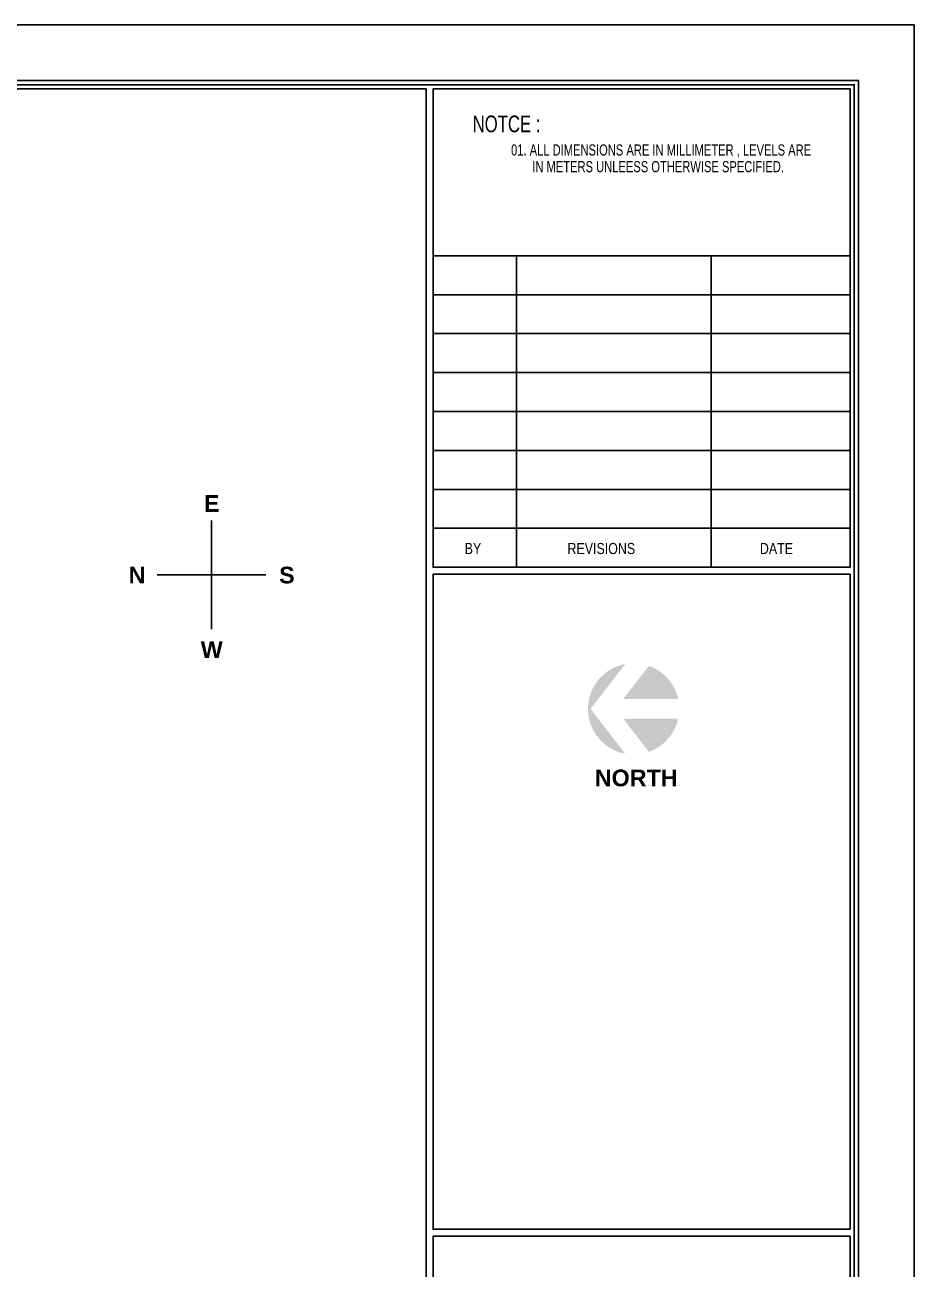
# Model space of a CAD drawing. Header units: millimetres. Extents: x -1288794 to 2153086, y -2701644 to -1428868.
# Drawn here: x 1000946 to 1022145, y -1493463 to -1463806 of the extents above; entities that cross this region are included whole.
import ezdxf
from ezdxf.enums import TextEntityAlignment as Align

# ---------------------------------------------------------------- set-up
doc = ezdxf.new("R2010")
doc.units = ezdxf.units.MM
doc.header["$LTSCALE"] = 100
for name, color, linetype in [('LOGO LINE', 7, 'Continuous'), ('LOGO1LINE', 7, 'Continuous'), ('LOGOHATCH02', 8, 'Continuous'), ('TEXT', 4, 'Continuous'), ('TEXTO', 140, 'Continuous')]:
    doc.layers.add(name, color=color, linetype=linetype)
doc.styles.add('ISTILO', font='sanss___.ttf', dxfattribs={"width": 0.8, "height": 400})
doc.styles.add('SANSSERIFBOLD', font='sasb____.pfb')
doc.styles.add('STYLUS BT', font='stylu.ttf', dxfattribs={"width": 0.5})

msp = doc.modelspace()

# ---------------------------------------------------------------- hatches: boundary and pattern name
at = {"layer": 'LOGOHATCH02'}
h = msp.add_hatch(color=30, dxfattribs=at)
h.paths.add_polyline_path([(1015256.1, -1479040.2, 0.8284598), (1015256.1, -1481178.5), (1014432.2, -1480109.3)])
h.paths.add_polyline_path([(1015821.7, -1479083.6), (1015214.2, -1479872), (1016520.4, -1479872, 0.2581572)])
h.paths.add_polyline_path([(1016520.4, -1480346.6), (1015214.2, -1480346.6), (1015821.7, -1481135, 0.2581572)])

# ---------------------------------------------------------------- linework, layer by layer
for p, q in [((1005396.4, -1475617.9), (1005396.4, -1478213.2)), ((1006694, -1476915.5), (1004098.7, -1476915.5))]:
    msp.add_line(p, q)
at = {"layer": 'LOGO LINE'}
msp.add_lwpolyline([(1022145, -1519493.9), (943387, -1519493.9), (943387, -1463806.4), (1022145, -1463806.4)], close=True, dxfattribs=at)
at = {"layer": 'LOGO1LINE'}
for p, q in [((1020620.4, -1469308.8), (1010676.2, -1469308.8)), ((1012665, -1469308.8), (1012665, -1476733.8)), ((1017305.6, -1469308.8), (1017305.6, -1476733.8)), ((1020620.4, -1470236.9), (1010676.2, -1470236.9)), ((1020620.4, -1471165.1), (1010676.2, -1471165.1)), ((1020620.4, -1472093.2), (1010676.2, -1472093.2)), ((1020620.4, -1473021.3), (1010676.2, -1473021.3)), ((1020620.4, -1473949.4), (1010676.2, -1473949.4)), ((1020620.4, -1474877.6), (1010676.2, -1474877.6)), ((1020620.4, -1475805.7), (1010676.2, -1475805.7))]:
    msp.add_line(p, q, dxfattribs=at)
for points in [[(1020819.1, -1518168), (944712.9, -1518168), (944712.9, -1465132.3), (1020819.1, -1465132.3)], [(1010510.4, -1517969.1), (944911.8, -1517969.1), (944911.8, -1465331.1), (1010510.4, -1465331.1)], [(1020620.4, -1476733.8), (1010676.2, -1476733.8), (1010676.2, -1465331.1), (1020620.4, -1465331.1)], [(1020620.4, -1492511.9), (1010676.2, -1492511.9), (1010676.2, -1476899.6), (1020620.4, -1476899.6)], [(1020620.4, -1501958.9), (1010676.2, -1501958.9), (1010676.2, -1492677.7), (1020620.4, -1492677.7)]]:
    msp.add_lwpolyline(points, close=True, dxfattribs=at)
at = {"layer": 'LOGO1LINE', "const_width": 39.8}
msp.add_lwpolyline([(1020719.7, -1518068.5), (944812.3, -1518068.5), (944812.3, -1465231.7), (1020719.7, -1465231.7)], close=True, dxfattribs=at)

# ---------------------------------------------------------------- texts
at = {"layer": 'TEXT', "color": 7}
for s, height, style, width, p in [('NOTCE :', 397.77, 'STYLUS BT', 0.75, (1011619.4, -1466364.7)), ('BY', 265.18, 'ISTILO', 0.8, (1011430.8, -1476419.8)), ('REVISIONS', 265.18, 'ISTILO', 0.8, (1013880.7, -1476419.8)), ('DATE', 265.18, 'ISTILO', 0.8, (1018468, -1476419.8))]:
    msp.add_text(s, height=height, dxfattribs=dict(at, style=style, width=width)).set_placement(p)
at = {"layer": 'TEXT', "color": 7, "style": 'SANSSERIFBOLD'}
for s, height, p in [('E', 397.8, (1005401, -1475214.4)), ('N', 397.8, (1003619.5, -1476920.1)), ('S', 397.8, (1007192.4, -1476920.1)), ('W', 397.8, (1005401, -1478697.7)), ('NORTH', 397.77, (1015520, -1481755.6))]:
    msp.add_text(s, height=height, dxfattribs=at).set_placement(p, align=Align.MIDDLE)
at = {"layer": 'TEXTO', "color": 7, "linetype": 'Continuous', "style": 'STYLUS BT', "width": 0.75}
for s, p in [('01. ALL DIMENSIONS ARE IN MILLIMETER , LEVELS ARE', (1012536.3, -1466920.6)), ('IN METERS UNLEESS OTHERWISE SPECIFIED.', (1013042, -1467317.8))]:
    msp.add_text(s, height=265.179, dxfattribs=at).set_placement(p)

doc.saveas('drawing.dxf')
